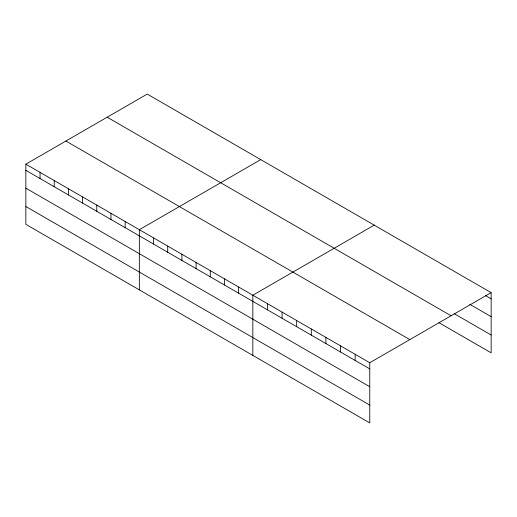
<?xml version="1.0" encoding="UTF-8"?>
<svg xmlns="http://www.w3.org/2000/svg" width="517" height="517" viewBox="0 0 517 517"><rect width="100%" height="100%" fill="white"/><g stroke="black" fill="none" stroke-linecap="round" stroke-linejoin="round"><path stroke-width="0.78" d="M369.765 386.716L369.765 362.727L25.85 164.167L25.85 224.352L369.765 422.912L369.765 386.716L25.85 188.162M438.946 322.692L491.15 352.833L491.15 292.648L147.235 94.088L25.85 164.167M260.73 159.611L139.344 229.697L139.344 289.875M374.218 225.134L252.832 295.22L252.832 355.405M369.765 362.727L491.15 292.648M485.579 295.595L491.15 298.813M469.572 304.183L491.15 316.637M454.262 313.709L491.15 335.003M107.181 117.217L451.095 315.771M65.905 141.044L409.819 339.598M25.85 170.339L369.765 368.892M25.85 206.529L369.765 405.082M355.147 354.287L355.147 360.452M340.529 345.847L340.529 352.019M325.917 337.414L325.917 343.579M311.299 328.974L311.299 335.139M296.68 320.534L296.68 326.699M282.069 312.094L282.069 318.259M267.451 303.653L267.451 309.825M238.647 287.025L238.647 293.191M224.462 278.837L224.462 285.003M210.277 270.643L210.277 276.815M196.085 262.455L196.085 268.62M181.9 254.267L181.9 260.432M167.715 246.073L167.715 252.238M153.53 237.885L153.53 244.05M125.153 221.502L125.153 227.667M110.968 213.314L110.968 219.479M96.782 205.12L96.782 211.291M82.597 196.932L82.597 203.097M68.412 188.744L68.412 194.909M54.22 180.549L54.22 186.715M40.035 172.361L40.035 178.527"/></g></svg>
